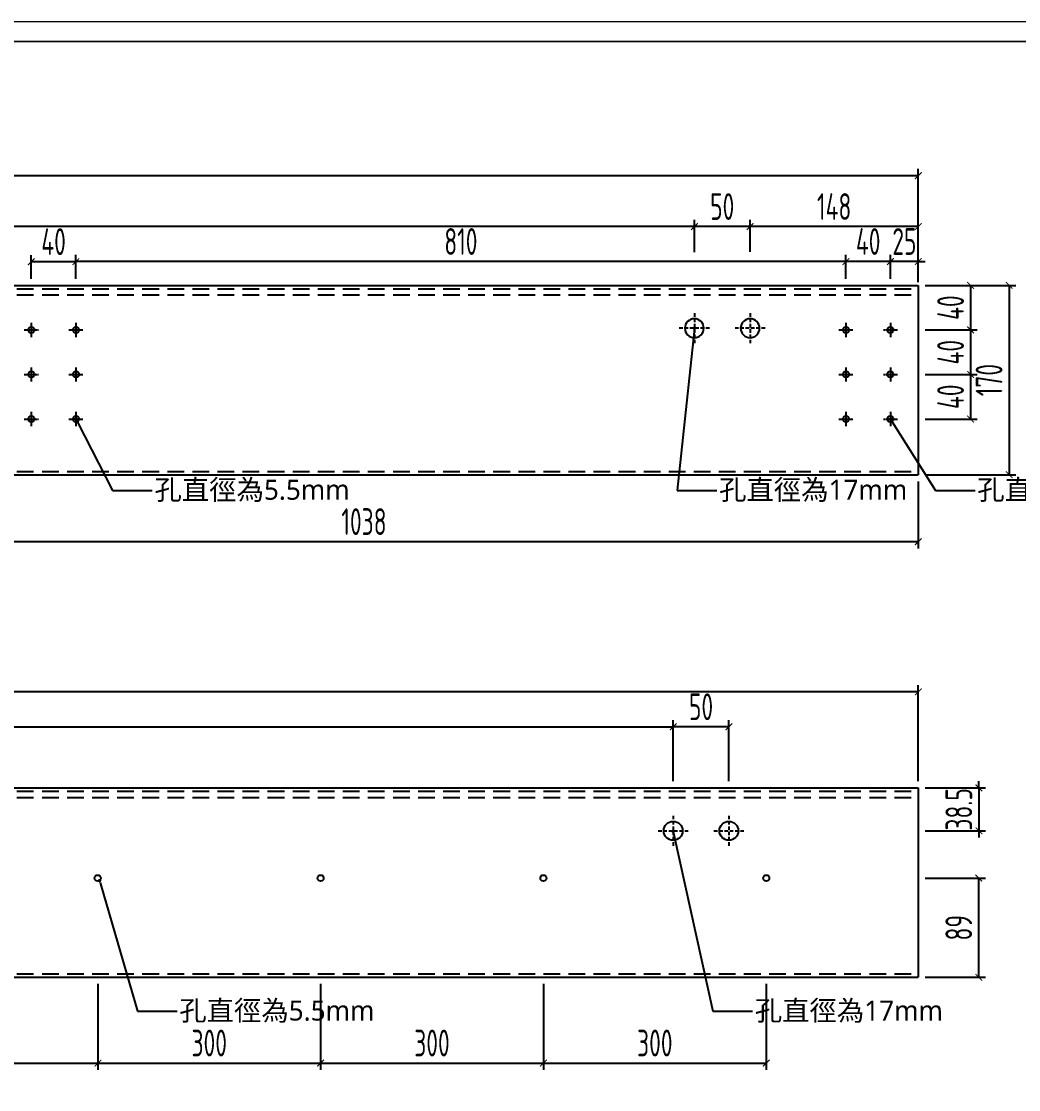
# Model space of a CAD drawing. Extents: x -3378 to 102197, y -3799 to 48702.
# Drawn here: x 12504 to 13399, y 8173 to 9132 of the extents above; entities that cross this region are included whole.
import ezdxf
from ezdxf import colors
from ezdxf.entities.mleader import LeaderData, LeaderLine
from ezdxf.enums import TextEntityAlignment as Align
from ezdxf.math import Vec2, Vec3

# ---------------------------------------------------------------- set-up
doc = ezdxf.new("R2010")
doc.units = 0
for name, pattern in [('ASC-Facade Detail W1 & W2$0$HIDDEN2', [4.7625, 3.175, -1.5875]), ('CENTER', [2, 1.25, -0.25, 0.25, -0.25]), ('DASHDOT', [1, 0.5, -0.25, 0, -0.25]), ('HIDDEN', [0.375, 0.25, -0.125])]:
    doc.linetypes.add(name, pattern=pattern)
for name, color, linetype in [('DIM', 173, 'Continuous'), ('GM_ANNO_LABL', 4, 'Continuous'), ('GM_ANNO_TEXT', 7, 'Continuous'), ('噴塗面', 6, 'DASHDOT'), ('金屬面材 METAL PANEL', 2, 'Continuous'), ('鋼件', 6, 'Continuous'), ('隱藏線 HIDDEN', 8, 'HIDDEN')]:
    doc.layers.add(name, color=color, linetype=linetype)
doc.layers.add('GM_CNST', color=171, linetype='Continuous', lineweight=5, plot=False)
doc.styles.add('CHINESE', font='ros1.shx', dxfattribs={"width": 0.75, "bigfont": 'hztxt.shx'})
doc.styles.add('GM', font='')
doc.styles.get('GM').set_extended_font_data('Microsoft JhengHei')
doc.dimstyles.new('F-06', dxfattribs={"dimscale": 6, "dimtxt": 4, "dimasz": 1, "dimexe": 1, "dimexo": 1, "dimgap": 1, "dimtad": 1, "dimdec": 1, "dimzin": 12, "dimdsep": 46, "dimtxsty": 'CHINESE', "dimblk": 'ARCHTICK', "dimcen": 0, "dimclrd": 4, "dimclre": 4, "dimclrt": 1, "dimadec": 0, "dimazin": 3, "dimtfac": 1, "dimtdec": 1, "dimtix": 1, "dimtmove": 2, "dimatfit": 3, "dimfxl": 1, "dimtolj": 1, "dimtzin": 0, "dimarcsym": 0})

# ---------------------------------------------------------------- blocks, each defined once
blk = doc.blocks.new('_ArchTick')
at = {"color": 0, "linetype": 'ByBlock', "const_width": 0.15}
blk.add_lwpolyline([(-0.5, -0.5), (0.5, 0.5)], dxfattribs=at)
blk = doc.blocks.new('*D1044')
at = {"layer": 'Defpoints', "color": 0, "ltscale": 10, "transparency": 16777216}
for p in [(13308.96, 8894.73, 0), (13308.96, 8724.73, 0), (13390.46, 8724.73)]:
    blk.add_point(p, dxfattribs=at)
at = {"layer": 'DIM', "color": 4, "lineweight": -2, "ltscale": 10, "transparency": 16777216}
for p, q in [((13314.96, 8894.73), (13396.46, 8894.73)), ((13390.46, 8894.73), (13390.46, 8724.73)), ((13314.96, 8724.73), (13396.46, 8724.73))]:
    blk.add_line(p, q, dxfattribs=at)
at = {"layer": 'DIM', "color": 4, "lineweight": -2, "ltscale": 10, "transparency": 16777216, "xscale": 6, "yscale": 6, "zscale": 6}
for p, rotation in [((13390.46, 8894.73), 90), ((13390.46, 8724.73), 270)]:
    blk.add_blockref('_ArchTick', p, dxfattribs=dict(at, rotation=rotation))
at = {"layer": 'DIM', "color": 1, "ltscale": 10, "transparency": 16777216, "insert": (13372.46, 8809.73), "char_height": 24, "attachment_point": 5, "rotation": 90, "style": 'CHINESE'}
blk.add_mtext('\\A1;170', dxfattribs=at)
blk = doc.blocks.new('*D974')
at = {"layer": 'Defpoints', "color": 0, "ltscale": 10, "transparency": 16777216}
for p in [(11577.52, 8529.94), (11577.52, 8443.63, 0), (13308.96, 8443.63, 0)]:
    blk.add_point(p, dxfattribs=at)
at = {"layer": 'DIM', "color": 4, "lineweight": -2, "ltscale": 10, "transparency": 16777216}
for p, q in [((11577.52, 8449.63), (11577.52, 8535.94)), ((13308.96, 8449.63), (13308.96, 8535.94)), ((13308.96, 8529.94), (11577.52, 8529.94))]:
    blk.add_line(p, q, dxfattribs=at)
at = {"layer": 'DIM', "color": 4, "lineweight": -2, "ltscale": 10, "transparency": 16777216, "xscale": 6, "yscale": 6, "zscale": 6, "rotation": 180}
blk.add_blockref('_ArchTick', (11577.52, 8529.94), dxfattribs=at)
at = {"layer": 'DIM', "color": 4, "lineweight": -2, "ltscale": 10, "transparency": 16777216, "xscale": 6, "yscale": 6, "zscale": 6}
blk.add_blockref('_ArchTick', (13308.96, 8529.94), dxfattribs=at)
at = {"layer": 'DIM', "color": 1, "ltscale": 10, "transparency": 16777216, "insert": (12443.24, 8547.94), "char_height": 24, "attachment_point": 5, "style": 'CHINESE'}
blk.add_mtext('\\A1;2086', dxfattribs=at)
blk = doc.blocks.new('*D979')
at = {"layer": 'Defpoints', "color": 0, "ltscale": 10, "transparency": 16777216}
for p in [(13308.96, 8993.2), (11577.52, 8891.73, 0), (13308.96, 8891.73, 0)]:
    blk.add_point(p, dxfattribs=at)
at = {"layer": 'DIM', "color": 4, "lineweight": -2, "ltscale": 10, "transparency": 16777216}
for p, q in [((11577.52, 8897.73), (11577.52, 8999.2)), ((13308.96, 8897.73), (13308.96, 8999.2)), ((11577.52, 8993.2), (13308.96, 8993.2))]:
    blk.add_line(p, q, dxfattribs=at)
at = {"layer": 'DIM', "color": 4, "lineweight": -2, "ltscale": 10, "transparency": 16777216, "xscale": 6, "yscale": 6, "zscale": 6, "rotation": 180}
blk.add_blockref('_ArchTick', (11577.52, 8993.2), dxfattribs=at)
at = {"layer": 'DIM', "color": 4, "lineweight": -2, "ltscale": 10, "transparency": 16777216, "xscale": 6, "yscale": 6, "zscale": 6}
blk.add_blockref('_ArchTick', (13308.96, 8993.2), dxfattribs=at)
at = {"layer": 'DIM', "color": 1, "ltscale": 10, "transparency": 16777216, "insert": (12443.24, 9011.2), "char_height": 24, "attachment_point": 5, "style": 'CHINESE'}
blk.add_mtext('\\A1;2086', dxfattribs=at)
blk = doc.blocks.new('A$C1729d957')
at = {"color": 1, "linetype": 'ASC-Facade Detail W1 & W2$0$HIDDEN2'}
for p, q in [((0, 13.5), (0, -13.5)), ((-13.5, 0), (13.5, 0))]:
    blk.add_line(p, q, dxfattribs=at)
at = {"color": 1}
blk.add_circle((0, 0), 8.5, dxfattribs=at)
blk = doc.blocks.new('*D1053')
at = {"layer": 'Defpoints', "color": 0, "ltscale": 10, "transparency": 16777216}
for p in [(13157.96, 8947.47), (13157.96, 8918.7), (13308.96, 8894.73, 0)]:
    blk.add_point(p, dxfattribs=at)
at = {"layer": 'DIM', "color": 4, "lineweight": -2, "ltscale": 10, "transparency": 16777216}
for p, q in [((13157.96, 8924.7), (13157.96, 8953.47)), ((13308.96, 8947.47), (13157.96, 8947.47)), ((13308.96, 8900.73), (13308.96, 8953.47))]:
    blk.add_line(p, q, dxfattribs=at)
at = {"layer": 'DIM', "color": 4, "lineweight": -2, "ltscale": 10, "transparency": 16777216, "xscale": 6, "yscale": 6, "zscale": 6, "rotation": 180}
blk.add_blockref('_ArchTick', (13157.96, 8947.47), dxfattribs=at)
at = {"layer": 'DIM', "color": 4, "lineweight": -2, "ltscale": 10, "transparency": 16777216, "xscale": 6, "yscale": 6, "zscale": 6}
blk.add_blockref('_ArchTick', (13308.96, 8947.47), dxfattribs=at)
at = {"layer": 'DIM', "color": 1, "ltscale": 10, "transparency": 16777216, "insert": (13233.46, 8965.47), "char_height": 24, "attachment_point": 5, "style": 'CHINESE'}
blk.add_mtext('\\A1;148', dxfattribs=at)
blk = doc.blocks.new('*D1054')
at = {"layer": 'Defpoints', "color": 0, "ltscale": 10, "transparency": 16777216}
for p in [(13107.96, 8947.47), (13107.96, 8918.58, 0), (13157.96, 8918.7)]:
    blk.add_point(p, dxfattribs=at)
at = {"layer": 'DIM', "color": 4, "lineweight": -2, "ltscale": 10, "transparency": 16777216}
for p, q in [((13107.96, 8924.58), (13107.96, 8953.47)), ((13157.96, 8947.47), (13107.96, 8947.47)), ((13157.96, 8924.7), (13157.96, 8953.47))]:
    blk.add_line(p, q, dxfattribs=at)
at = {"layer": 'DIM', "color": 4, "lineweight": -2, "ltscale": 10, "transparency": 16777216, "xscale": 6, "yscale": 6, "zscale": 6, "rotation": 180}
blk.add_blockref('_ArchTick', (13107.96, 8947.47), dxfattribs=at)
at = {"layer": 'DIM', "color": 4, "lineweight": -2, "ltscale": 10, "transparency": 16777216, "xscale": 6, "yscale": 6, "zscale": 6}
blk.add_blockref('_ArchTick', (13157.96, 8947.47), dxfattribs=at)
at = {"layer": 'DIM', "color": 1, "ltscale": 10, "transparency": 16777216, "insert": (13132.96, 8965.47), "char_height": 24, "attachment_point": 5, "style": 'CHINESE'}
blk.add_mtext('\\A1;50', dxfattribs=at)
blk = doc.blocks.new('*D1057')
at = {"layer": 'Defpoints', "color": 0, "ltscale": 10, "transparency": 16777216}
for p in [(11797.52, 8947.47), (13107.96, 8918.58), (11797.52, 8894.73, 0)]:
    blk.add_point(p, dxfattribs=at)
at = {"layer": 'DIM', "color": 4, "lineweight": -2, "ltscale": 10, "transparency": 16777216}
for p, q in [((11797.52, 8900.73), (11797.52, 8953.47)), ((13107.96, 8947.47), (11797.52, 8947.47)), ((13107.96, 8924.58), (13107.96, 8953.47))]:
    blk.add_line(p, q, dxfattribs=at)
at = {"layer": 'DIM', "color": 4, "lineweight": -2, "ltscale": 10, "transparency": 16777216, "xscale": 6, "yscale": 6, "zscale": 6, "rotation": 180}
blk.add_blockref('_ArchTick', (11797.52, 8947.47), dxfattribs=at)
at = {"layer": 'DIM', "color": 4, "lineweight": -2, "ltscale": 10, "transparency": 16777216, "xscale": 6, "yscale": 6, "zscale": 6}
blk.add_blockref('_ArchTick', (13107.96, 8947.47), dxfattribs=at)
at = {"layer": 'DIM', "color": 1, "ltscale": 10, "transparency": 16777216, "insert": (12452.74, 8965.47), "char_height": 24, "attachment_point": 5, "style": 'CHINESE'}
blk.add_mtext('\\A1;1296', dxfattribs=at)
blk = doc.blocks.new('*D1060')
at = {"layer": 'Defpoints', "color": 0, "ltscale": 10, "transparency": 16777216}
for p in [(13088.96, 8498.48), (13088.96, 8443.63, 0), (13138.96, 8443.63, 0)]:
    blk.add_point(p, dxfattribs=at)
at = {"layer": 'DIM', "color": 4, "lineweight": -2, "ltscale": 10, "transparency": 16777216}
for p, q in [((13088.96, 8449.63), (13088.96, 8504.48)), ((13138.96, 8498.48), (13088.96, 8498.48)), ((13138.96, 8449.63), (13138.96, 8504.48))]:
    blk.add_line(p, q, dxfattribs=at)
at = {"layer": 'DIM', "color": 4, "lineweight": -2, "ltscale": 10, "transparency": 16777216, "xscale": 6, "yscale": 6, "zscale": 6, "rotation": 180}
blk.add_blockref('_ArchTick', (13088.96, 8498.48), dxfattribs=at)
at = {"layer": 'DIM', "color": 4, "lineweight": -2, "ltscale": 10, "transparency": 16777216, "xscale": 6, "yscale": 6, "zscale": 6}
blk.add_blockref('_ArchTick', (13138.96, 8498.48), dxfattribs=at)
at = {"layer": 'DIM', "color": 1, "ltscale": 10, "transparency": 16777216, "insert": (13113.96, 8516.48), "char_height": 24, "attachment_point": 5, "style": 'CHINESE'}
blk.add_mtext('\\A1;50', dxfattribs=at)
blk = doc.blocks.new('*D1061')
at = {"layer": 'Defpoints', "color": 0, "ltscale": 10, "transparency": 16777216}
for p in [(13308.96, 8443.63), (13308.96, 8405.13, 0), (13363.35, 8405.13)]:
    blk.add_point(p, dxfattribs=at)
at = {"layer": 'DIM', "color": 4, "lineweight": -2, "ltscale": 10, "transparency": 16777216}
for p, q in [((13363.35, 8443.63), (13363.35, 8449.63)), ((13314.96, 8443.63), (13369.35, 8443.63)), ((13363.35, 8443.63), (13363.35, 8405.13)), ((13314.96, 8405.13), (13369.35, 8405.13)), ((13363.35, 8405.13), (13363.35, 8399.13))]:
    blk.add_line(p, q, dxfattribs=at)
at = {"layer": 'DIM', "color": 4, "lineweight": -2, "ltscale": 10, "transparency": 16777216, "xscale": 6, "yscale": 6, "zscale": 6}
for p, rotation in [((13363.35, 8443.63), 270), ((13363.35, 8405.13), 90)]:
    blk.add_blockref('_ArchTick', p, dxfattribs=dict(at, rotation=rotation))
at = {"layer": 'DIM', "color": 1, "ltscale": 10, "transparency": 16777216, "insert": (13345.35, 8424.38), "char_height": 24, "attachment_point": 5, "rotation": 90, "style": 'CHINESE'}
blk.add_mtext('\\A1;38.5', dxfattribs=at)
blk = doc.blocks.new('*D1062')
at = {"layer": 'Defpoints', "color": 0, "ltscale": 10, "transparency": 16777216}
for p in [(13088.96, 8498.48), (11778.51, 8465, 0), (13088.96, 8443.63)]:
    blk.add_point(p, dxfattribs=at)
at = {"layer": 'DIM', "color": 4, "lineweight": -2, "ltscale": 10, "transparency": 16777216}
for p, q in [((11778.51, 8471), (11778.51, 8504.48)), ((11778.51, 8498.48), (13088.96, 8498.48)), ((13088.96, 8449.63), (13088.96, 8504.48))]:
    blk.add_line(p, q, dxfattribs=at)
at = {"layer": 'DIM', "color": 4, "lineweight": -2, "ltscale": 10, "transparency": 16777216, "xscale": 6, "yscale": 6, "zscale": 6, "rotation": 180}
blk.add_blockref('_ArchTick', (11778.51, 8498.48), dxfattribs=at)
at = {"layer": 'DIM', "color": 4, "lineweight": -2, "ltscale": 10, "transparency": 16777216, "xscale": 6, "yscale": 6, "zscale": 6}
blk.add_blockref('_ArchTick', (13088.96, 8498.48), dxfattribs=at)
at = {"layer": 'DIM', "color": 1, "ltscale": 10, "transparency": 16777216, "insert": (12433.74, 8516.48), "char_height": 24, "attachment_point": 5, "style": 'CHINESE'}
blk.add_mtext('\\A1;1296', dxfattribs=at)
blk = doc.blocks.new('_Dot')
at = {"color": 0, "linetype": 'ByBlock', "lineweight": -2}
blk.add_line((-0.5, 0), (-1, 0), dxfattribs=at)
at = {"color": 0, "linetype": 'ByBlock', "const_width": 0.5}
blk.add_lwpolyline([(-0.25, 0, 1), (0.25, 0, 1)], format="xyb", close=True, dxfattribs=at)
blk = doc.blocks.new('*D1086')
at = {"layer": 'Defpoints', "color": 0, "ltscale": 10, "transparency": 16777216}
for p in [(12313.98, 8724.73, 0), (13308.96, 8724.73, 0), (12313.98, 8664.66)]:
    blk.add_point(p, dxfattribs=at)
at = {"layer": 'DIM', "color": 4, "lineweight": -2, "ltscale": 10, "transparency": 16777216}
for p, q in [((12313.98, 8718.73), (12313.98, 8658.66)), ((13308.96, 8718.73), (13308.96, 8658.66)), ((13308.96, 8664.66), (12313.98, 8664.66))]:
    blk.add_line(p, q, dxfattribs=at)
at = {"layer": 'DIM', "color": 4, "lineweight": -2, "ltscale": 10, "transparency": 16777216, "xscale": 6, "yscale": 6, "zscale": 6, "rotation": 180}
blk.add_blockref('_ArchTick', (12313.98, 8664.66), dxfattribs=at)
at = {"layer": 'DIM', "color": 4, "lineweight": -2, "ltscale": 10, "transparency": 16777216, "xscale": 6, "yscale": 6, "zscale": 6}
blk.add_blockref('_ArchTick', (13308.96, 8664.66), dxfattribs=at)
at = {"layer": 'DIM', "color": 1, "ltscale": 10, "transparency": 16777216, "insert": (12811.47, 8682.66), "char_height": 24, "attachment_point": 5, "style": 'CHINESE'}
blk.add_mtext('\\A1;1038', dxfattribs=at)
blk = doc.blocks.new('*D1090')
at = {"layer": 'Defpoints', "color": 0, "ltscale": 10, "transparency": 16777216}
for p in [(11577.52, 8273.63, 0), (12572.73, 8273.63), (12572.73, 8196.61)]:
    blk.add_point(p, dxfattribs=at)
at = {"layer": 'DIM', "color": 4, "lineweight": -2, "ltscale": 10, "transparency": 16777216}
for p, q in [((11577.52, 8267.63), (11577.52, 8190.61)), ((12572.73, 8267.63), (12572.73, 8190.61)), ((11577.52, 8196.61), (12572.73, 8196.61))]:
    blk.add_line(p, q, dxfattribs=at)
at = {"layer": 'DIM', "color": 4, "lineweight": -2, "ltscale": 10, "transparency": 16777216, "xscale": 6, "yscale": 6, "zscale": 6, "rotation": 180}
blk.add_blockref('_ArchTick', (11577.52, 8196.61), dxfattribs=at)
at = {"layer": 'DIM', "color": 4, "lineweight": -2, "ltscale": 10, "transparency": 16777216, "xscale": 6, "yscale": 6, "zscale": 6}
blk.add_blockref('_ArchTick', (12572.73, 8196.61), dxfattribs=at)
at = {"layer": 'DIM', "color": 1, "ltscale": 10, "transparency": 16777216, "insert": (12075.12, 8214.61), "char_height": 24, "attachment_point": 5, "style": 'CHINESE'}
blk.add_mtext('\\A1;1038', dxfattribs=at)
blk = doc.blocks.new('*D1091')
at = {"layer": 'Defpoints', "color": 0, "ltscale": 10, "transparency": 16777216}
for p in [(12572.73, 8273.63), (12772.47, 8273.63, 0), (12772.47, 8196.61)]:
    blk.add_point(p, dxfattribs=at)
at = {"layer": 'DIM', "color": 4, "lineweight": -2, "ltscale": 10, "transparency": 16777216}
for p, q in [((12572.73, 8267.63), (12572.73, 8190.61)), ((12772.47, 8267.63), (12772.47, 8190.61)), ((12572.73, 8196.61), (12772.47, 8196.61))]:
    blk.add_line(p, q, dxfattribs=at)
at = {"layer": 'DIM', "color": 4, "lineweight": -2, "ltscale": 10, "transparency": 16777216, "xscale": 6, "yscale": 6, "zscale": 6, "rotation": 180}
blk.add_blockref('_ArchTick', (12572.73, 8196.61), dxfattribs=at)
at = {"layer": 'DIM', "color": 4, "lineweight": -2, "ltscale": 10, "transparency": 16777216, "xscale": 6, "yscale": 6, "zscale": 6}
blk.add_blockref('_ArchTick', (12772.47, 8196.61), dxfattribs=at)
at = {"layer": 'DIM', "color": 1, "ltscale": 10, "transparency": 16777216, "insert": (12672.6, 8214.61), "char_height": 24, "attachment_point": 5, "style": 'CHINESE'}
blk.add_mtext('\\A1;300', dxfattribs=at)
blk = doc.blocks.new('*D1092')
at = {"layer": 'Defpoints', "color": 0, "ltscale": 10, "transparency": 16777216}
for p in [(12772.47, 8273.63, 0), (12972.51, 8273.63, 0), (12972.51, 8196.61)]:
    blk.add_point(p, dxfattribs=at)
at = {"layer": 'DIM', "color": 4, "lineweight": -2, "ltscale": 10, "transparency": 16777216}
for p, q in [((12772.47, 8267.63), (12772.47, 8190.61)), ((12972.51, 8267.63), (12972.51, 8190.61)), ((12772.47, 8196.61), (12972.51, 8196.61))]:
    blk.add_line(p, q, dxfattribs=at)
at = {"layer": 'DIM', "color": 4, "lineweight": -2, "ltscale": 10, "transparency": 16777216, "xscale": 6, "yscale": 6, "zscale": 6, "rotation": 180}
blk.add_blockref('_ArchTick', (12772.47, 8196.61), dxfattribs=at)
at = {"layer": 'DIM', "color": 4, "lineweight": -2, "ltscale": 10, "transparency": 16777216, "xscale": 6, "yscale": 6, "zscale": 6}
blk.add_blockref('_ArchTick', (12972.51, 8196.61), dxfattribs=at)
at = {"layer": 'DIM', "color": 1, "ltscale": 10, "transparency": 16777216, "insert": (12872.49, 8214.61), "char_height": 24, "attachment_point": 5, "style": 'CHINESE'}
blk.add_mtext('\\A1;300', dxfattribs=at)
blk = doc.blocks.new('*D1093')
at = {"layer": 'Defpoints', "color": 0, "ltscale": 10, "transparency": 16777216}
for p in [(12972.51, 8273.63), (13172.47, 8273.63, 0), (13172.47, 8196.61)]:
    blk.add_point(p, dxfattribs=at)
at = {"layer": 'DIM', "color": 4, "lineweight": -2, "ltscale": 10, "transparency": 16777216}
for p, q in [((12972.51, 8267.63), (12972.51, 8190.61)), ((13172.47, 8267.63), (13172.47, 8190.61)), ((12972.51, 8196.61), (13172.47, 8196.61))]:
    blk.add_line(p, q, dxfattribs=at)
at = {"layer": 'DIM', "color": 4, "lineweight": -2, "ltscale": 10, "transparency": 16777216, "xscale": 6, "yscale": 6, "zscale": 6, "rotation": 180}
blk.add_blockref('_ArchTick', (12972.51, 8196.61), dxfattribs=at)
at = {"layer": 'DIM', "color": 4, "lineweight": -2, "ltscale": 10, "transparency": 16777216, "xscale": 6, "yscale": 6, "zscale": 6}
blk.add_blockref('_ArchTick', (13172.47, 8196.61), dxfattribs=at)
at = {"layer": 'DIM', "color": 1, "ltscale": 10, "transparency": 16777216, "insert": (13072.49, 8214.61), "char_height": 24, "attachment_point": 5, "style": 'CHINESE'}
blk.add_mtext('\\A1;300', dxfattribs=at)
blk = doc.blocks.new('5.5KONG')
at = {"color": 6, "linetype": 'CENTER'}
for p, q in [((-6.36, 0), (6.36, 0)), ((0, 6.36), (0, -6.36))]:
    blk.add_line(p, q, dxfattribs=at)
at = {"layer": '鋼件', "linetype": 'Continuous'}
blk.add_circle((0, 0), 2.75, dxfattribs=at)
blk = doc.blocks.new('*D1094')
at = {"layer": 'Defpoints', "color": 0, "ltscale": 10, "transparency": 16777216}
for p in [(13283.96, 8916.1), (13283.96, 8894.73, 0), (13308.96, 8894.73, 0)]:
    blk.add_point(p, dxfattribs=at)
at = {"layer": 'DIM', "color": 4, "lineweight": -2, "ltscale": 10, "transparency": 16777216}
for p, q in [((13283.96, 8900.73), (13283.96, 8922.1)), ((13308.96, 8900.73), (13308.96, 8922.1)), ((13283.96, 8916.1), (13277.96, 8916.1)), ((13308.96, 8916.1), (13283.96, 8916.1)), ((13308.96, 8916.1), (13314.96, 8916.1))]:
    blk.add_line(p, q, dxfattribs=at)
at = {"layer": 'DIM', "color": 4, "lineweight": -2, "ltscale": 10, "transparency": 16777216, "xscale": 6, "yscale": 6, "zscale": 6}
blk.add_blockref('_ArchTick', (13283.96, 8916.1), dxfattribs=at)
at = {"layer": 'DIM', "color": 4, "lineweight": -2, "ltscale": 10, "transparency": 16777216, "xscale": 6, "yscale": 6, "zscale": 6, "rotation": 180}
blk.add_blockref('_ArchTick', (13308.96, 8916.1), dxfattribs=at)
at = {"layer": 'DIM', "color": 1, "ltscale": 10, "transparency": 16777216, "insert": (13296.46, 8934.1), "char_height": 24, "attachment_point": 5, "style": 'CHINESE'}
blk.add_mtext('\\A1;25', dxfattribs=at)
blk = doc.blocks.new('*D1095')
at = {"layer": 'Defpoints', "color": 0, "ltscale": 10, "transparency": 16777216}
for p in [(13243.96, 8916.1), (13243.96, 8894.73, 0), (13283.96, 8894.73, 0)]:
    blk.add_point(p, dxfattribs=at)
at = {"layer": 'DIM', "color": 4, "lineweight": -2, "ltscale": 10, "transparency": 16777216}
for p, q in [((13243.96, 8900.73), (13243.96, 8922.1)), ((13283.96, 8900.73), (13283.96, 8922.1)), ((13283.96, 8916.1), (13243.96, 8916.1))]:
    blk.add_line(p, q, dxfattribs=at)
at = {"layer": 'DIM', "color": 4, "lineweight": -2, "ltscale": 10, "transparency": 16777216, "xscale": 6, "yscale": 6, "zscale": 6, "rotation": 180}
blk.add_blockref('_ArchTick', (13243.96, 8916.1), dxfattribs=at)
at = {"layer": 'DIM', "color": 4, "lineweight": -2, "ltscale": 10, "transparency": 16777216, "xscale": 6, "yscale": 6, "zscale": 6}
blk.add_blockref('_ArchTick', (13283.96, 8916.1), dxfattribs=at)
at = {"layer": 'DIM', "color": 1, "ltscale": 10, "transparency": 16777216, "insert": (13263.96, 8934.1), "char_height": 24, "attachment_point": 5, "style": 'CHINESE'}
blk.add_mtext('\\A1;40', dxfattribs=at)
blk = doc.blocks.new('*D1096')
at = {"layer": 'Defpoints', "color": 0, "ltscale": 10, "transparency": 16777216}
for p in [(13308.96, 8894.73, 0), (13308.96, 8854.73), (13355.91, 8854.73)]:
    blk.add_point(p, dxfattribs=at)
at = {"layer": 'DIM', "color": 4, "lineweight": -2, "ltscale": 10, "transparency": 16777216}
for p, q in [((13314.96, 8894.73), (13361.91, 8894.73)), ((13355.91, 8894.73), (13355.91, 8854.73)), ((13314.96, 8854.73), (13361.91, 8854.73))]:
    blk.add_line(p, q, dxfattribs=at)
at = {"layer": 'DIM', "color": 4, "lineweight": -2, "ltscale": 10, "transparency": 16777216, "xscale": 6, "yscale": 6, "zscale": 6}
for p, rotation in [((13355.91, 8894.73), 90), ((13355.91, 8854.73), 270)]:
    blk.add_blockref('_ArchTick', p, dxfattribs=dict(at, rotation=rotation))
at = {"layer": 'DIM', "color": 1, "ltscale": 10, "transparency": 16777216, "insert": (13337.91, 8874.73), "char_height": 24, "attachment_point": 5, "rotation": 90, "style": 'CHINESE'}
blk.add_mtext('\\A1;40', dxfattribs=at)
blk = doc.blocks.new('*D1097')
at = {"layer": 'Defpoints', "color": 0, "ltscale": 10, "transparency": 16777216}
for p in [(13308.96, 8854.73), (13308.96, 8814.73, 0), (13355.91, 8814.73)]:
    blk.add_point(p, dxfattribs=at)
at = {"layer": 'DIM', "color": 4, "lineweight": -2, "ltscale": 10, "transparency": 16777216}
for p, q in [((13314.96, 8854.73), (13361.91, 8854.73)), ((13355.91, 8854.73), (13355.91, 8814.73)), ((13314.96, 8814.73), (13361.91, 8814.73))]:
    blk.add_line(p, q, dxfattribs=at)
at = {"layer": 'DIM', "color": 4, "lineweight": -2, "ltscale": 10, "transparency": 16777216, "xscale": 6, "yscale": 6, "zscale": 6}
for p, rotation in [((13355.91, 8854.73), 90), ((13355.91, 8814.73), 270)]:
    blk.add_blockref('_ArchTick', p, dxfattribs=dict(at, rotation=rotation))
at = {"layer": 'DIM', "color": 1, "ltscale": 10, "transparency": 16777216, "insert": (13337.91, 8834.73), "char_height": 24, "attachment_point": 5, "rotation": 90, "style": 'CHINESE'}
blk.add_mtext('\\A1;40', dxfattribs=at)
blk = doc.blocks.new('*D1098')
at = {"layer": 'Defpoints', "color": 0, "ltscale": 10, "transparency": 16777216}
for p in [(13308.96, 8814.73, 0), (13308.96, 8774.73), (13355.91, 8774.73)]:
    blk.add_point(p, dxfattribs=at)
at = {"layer": 'DIM', "color": 4, "lineweight": -2, "ltscale": 10, "transparency": 16777216}
for p, q in [((13314.96, 8814.73), (13361.91, 8814.73)), ((13355.91, 8814.73), (13355.91, 8774.73)), ((13314.96, 8774.73), (13361.91, 8774.73))]:
    blk.add_line(p, q, dxfattribs=at)
at = {"layer": 'DIM', "color": 4, "lineweight": -2, "ltscale": 10, "transparency": 16777216, "xscale": 6, "yscale": 6, "zscale": 6}
for p, rotation in [((13355.91, 8814.73), 90), ((13355.91, 8774.73), 270)]:
    blk.add_blockref('_ArchTick', p, dxfattribs=dict(at, rotation=rotation))
at = {"layer": 'DIM', "color": 1, "ltscale": 10, "transparency": 16777216, "insert": (13337.91, 8794.73), "char_height": 24, "attachment_point": 5, "rotation": 90, "style": 'CHINESE'}
blk.add_mtext('\\A1;40', dxfattribs=at)
blk = doc.blocks.new('*D1099')
at = {"layer": 'Defpoints', "color": 0, "ltscale": 10, "transparency": 16777216}
for p in [(12552.88, 8916.1), (13243.96, 8899.73), (12552.88, 8894.73, 0)]:
    blk.add_point(p, dxfattribs=at)
at = {"layer": 'DIM', "color": 4, "lineweight": -2, "ltscale": 10, "transparency": 16777216}
for p, q in [((12552.88, 8900.73), (12552.88, 8922.1)), ((13243.96, 8905.73), (13243.96, 8922.1)), ((13243.96, 8916.1), (12552.88, 8916.1))]:
    blk.add_line(p, q, dxfattribs=at)
at = {"layer": 'DIM', "color": 4, "lineweight": -2, "ltscale": 10, "transparency": 16777216, "xscale": 6, "yscale": 6, "zscale": 6, "rotation": 180}
blk.add_blockref('_ArchTick', (12552.88, 8916.1), dxfattribs=at)
at = {"layer": 'DIM', "color": 4, "lineweight": -2, "ltscale": 10, "transparency": 16777216, "xscale": 6, "yscale": 6, "zscale": 6}
blk.add_blockref('_ArchTick', (13243.96, 8916.1), dxfattribs=at)
at = {"layer": 'DIM', "color": 1, "ltscale": 10, "transparency": 16777216, "insert": (12898.42, 8934.1), "char_height": 24, "attachment_point": 5, "style": 'CHINESE'}
blk.add_mtext('\\A1;810', dxfattribs=at)
blk = doc.blocks.new('*D1020')
at = {"layer": 'Defpoints', "color": 0, "ltscale": 10, "transparency": 16777216}
for p in [(12512.88, 8915.94), (12512.88, 8894.73), (12552.88, 8894.73, 0)]:
    blk.add_point(p, dxfattribs=at)
at = {"layer": 'DIM', "color": 4, "lineweight": -2, "ltscale": 10, "transparency": 16777216}
for p, q in [((12512.88, 8900.73), (12512.88, 8921.94)), ((12552.88, 8900.73), (12552.88, 8921.94)), ((12552.88, 8915.94), (12512.88, 8915.94))]:
    blk.add_line(p, q, dxfattribs=at)
at = {"layer": 'DIM', "color": 4, "lineweight": -2, "ltscale": 10, "transparency": 16777216, "xscale": 6, "yscale": 6, "zscale": 6, "rotation": 180}
blk.add_blockref('_ArchTick', (12512.88, 8915.94), dxfattribs=at)
at = {"layer": 'DIM', "color": 4, "lineweight": -2, "ltscale": 10, "transparency": 16777216, "xscale": 6, "yscale": 6, "zscale": 6}
blk.add_blockref('_ArchTick', (12552.88, 8915.94), dxfattribs=at)
at = {"layer": 'DIM', "color": 1, "ltscale": 10, "transparency": 16777216, "insert": (12532.88, 8933.94), "char_height": 24, "attachment_point": 5, "style": 'CHINESE'}
blk.add_mtext('\\A1;40', dxfattribs=at)
blk = doc.blocks.new('*D1021')
at = {"layer": 'Defpoints', "color": 0, "ltscale": 10, "transparency": 16777216}
for p in [(13308.96, 8362.63, 0), (13363.26, 8362.63), (13308.96, 8273.63, 0)]:
    blk.add_point(p, dxfattribs=at)
at = {"layer": 'DIM', "color": 4, "lineweight": -2, "ltscale": 10, "transparency": 16777216}
for p, q in [((13314.96, 8362.63), (13369.26, 8362.63)), ((13363.26, 8273.63), (13363.26, 8362.63)), ((13314.96, 8273.63), (13369.26, 8273.63))]:
    blk.add_line(p, q, dxfattribs=at)
at = {"layer": 'DIM', "color": 4, "lineweight": -2, "ltscale": 10, "transparency": 16777216, "xscale": 6, "yscale": 6, "zscale": 6}
for p, rotation in [((13363.26, 8362.63), 90), ((13363.26, 8273.63), 270)]:
    blk.add_blockref('_ArchTick', p, dxfattribs=dict(at, rotation=rotation))
at = {"layer": 'DIM', "color": 1, "ltscale": 10, "transparency": 16777216, "insert": (13345.26, 8318.13), "char_height": 24, "attachment_point": 5, "rotation": 90, "style": 'CHINESE'}
blk.add_mtext('\\A1;89', dxfattribs=at)
blk = doc.blocks.new('TK')
at = {"lineweight": 0}
blk.add_3dface([(3, 5), (415, 5), (415, 294), (3, 294)], dxfattribs=at)
at = {"layer": 'GM_CNST'}
blk.add_lwpolyline([(3, 294), (415, 294), (415, 30.55), (3, 30.55)], close=True, dxfattribs=at)
at = {"layer": 'GM_CNST', "linetype": 'Continuous', "lineweight": 0}
blk.add_3dface([(420, 0), (0, 0), (0, 297), (420, 297)], dxfattribs=at)
at = {"layer": 'GM_ANNO_TEXT', "style": 'GM'}
for tag, p in [('業主', (283.43, 26.37)), ('圖名', (283.48, 9.14))]:
    blk.add_attdef(tag, text='', height=2.56, dxfattribs=at).set_placement(p, align=Align.MIDDLE_LEFT)
for tag, p in [('繪圖者', (109.3, 23.05)), ('比例尺', (166.71, 23.04)), ('設計者', (109.3, 9.56)), ('單位', (138.49, 9.62)), ('日期', (166.62, 9.45))]:
    blk.add_attdef(tag, text='', height=2.56, dxfattribs=at).set_placement(p, align=Align.CENTER)
for p in [(389.45, 19.37), (389.45, 13.69), (359.78, 12.56), (389.45, 8.01)]:
    blk.add_attdef('加工編號', text='', height=2.56, dxfattribs=at).set_placement(p, align=Align.MIDDLE)

msp = doc.modelspace()

# ---------------------------------------------------------------- linework, layer by layer
at = {"layer": '金屬面材 METAL PANEL'}
for p, q in [((11577.515, 8894.733, 0), (13308.958, 8894.733, 0)), ((13308.958, 8894.733, 0), (13308.958, 8724.733, 0)), ((11577.515, 8724.733, 0), (13308.958, 8724.733, 0)), ((11577.515, 8443.627, 0), (13308.958, 8443.627, 0)), ((13308.958, 8443.627, 0), (13308.958, 8273.627, 0)), ((11577.515, 8273.627, 0), (13308.958, 8273.627, 0))]:
    msp.add_line(p, q, dxfattribs=at)
at = {"layer": '鋼件', "linetype": 'Continuous'}
for centre in [(12572.488, 8362.627, 0), (12772.474, 8362.627, 0.016), (12972.51, 8362.627, 0), (13172.474, 8362.627, -0.418)]:
    msp.add_circle(centre, 2.75, dxfattribs=at)
at = {"layer": '隱藏線 HIDDEN', "ltscale": 60}
for p, q in [((11577.515, 8891.733, 0), (13308.958, 8891.733, 0)), ((11577.515, 8886.233, 0), (13308.958, 8886.233, 0)), ((11577.515, 8727.733, 0), (13308.958, 8727.733, 0)), ((11577.515, 8440.627, 0), (13308.958, 8440.627, 0)), ((11577.515, 8435.127, 0), (13308.958, 8435.127, 0)), ((11577.515, 8276.627, 0), (13308.958, 8276.627, 0))]:
    msp.add_line(p, q, dxfattribs=at)

# ---------------------------------------------------------------- block references
at = {"xscale": 6, "yscale": 6, "zscale": 6}
msp.add_blockref('TK', (11398.793, 7349.705), dxfattribs=at)
at = {"xscale": -1}
for p in [(13107.959, 8856.233, 0), (13157.959, 8856.233, 0)]:
    msp.add_blockref('A$C1729d957', p, dxfattribs=at)
for p in [(13088.958, 8405.127, 0), (13138.958, 8405.127, 0)]:
    msp.add_blockref('A$C1729d957', p)
at = {"layer": '噴塗面'}
for p in [(12512.882, 8854.733, 0), (12552.882, 8854.733, 0), (13243.958, 8854.733, 0), (13283.958, 8854.733, 0), (12512.882, 8814.733, 0), (12552.882, 8814.733, 0), (13243.958, 8814.733, 0), (13283.958, 8814.733, 0), (12512.882, 8774.733, 0), (12552.882, 8774.733, 0), (13243.958, 8774.733, 0), (13283.958, 8774.733, 0)]:
    msp.add_blockref('5.5KONG', p, dxfattribs=at)

# ---------------------------------------------------------------- dimensions: what is measured, and where the dimension line sits
at = {"layer": 'DIM', "ltscale": 10}
for base, p1, p2, text, picture, middle in [((13308.958, 8993.2, 0), (11577.515, 8891.732, 0), (13308.958, 8891.732, 0), '2086', '*D979', (12443.237, 9011.2, 0)), ((11797.515, 8947.466, 0), (13107.959, 8918.584, 0), (11797.515, 8894.733, 0), '1296', '*D1057', (12452.737, 8965.466, 0)), ((13157.959, 8947.466, 0), (13308.958, 8894.733, 0), (13157.959, 8918.703, 0), '148', '*D1053', (13233.458, 8965.466, 0))]:
    dim = msp.add_linear_dim(base=base, p1=p1, p2=p2, angle=180, text=text, dimstyle='F-06', dxfattribs=at)
    dim.commit()
    dim.dimension.update_dxf_attribs({"geometry": picture, "text_midpoint": middle})
for base, p1, p2, angle, picture, middle in [((13107.959, 8947.466, 0), (13157.959, 8918.703, 0), (13107.959, 8918.584, 0), 180, '*D1054', (13132.959, 8965.466, 0)), ((13390.457, 8724.733, 0), (13308.958, 8894.733, 0), (13308.958, 8724.733, 0), 90, '*D1044', (13372.457, 8809.733, 0)), ((13355.91, 8854.733, 0), (13308.958, 8894.733, 0), (13308.958, 8854.733, 0), 90, '*D1096', (13337.91, 8874.733, 0)), ((13355.91, 8814.733, 0), (13308.958, 8854.733, 0), (13308.958, 8814.733, 0), 90, '*D1097', (13337.91, 8834.733, 0)), ((13355.91, 8774.733, 0), (13308.958, 8814.733, 0), (13308.958, 8774.733, 0), 90, '*D1098', (13337.91, 8794.733, 0)), ((13363.351, 8405.127, 0), (13308.958, 8443.627, 0), (13308.958, 8405.127, 0), 90, '*D1061', (13345.351, 8424.377, 0)), ((13363.262, 8362.627, 0), (13308.958, 8273.627, 0), (13308.958, 8362.627, 0), 90, '*D1021', (13345.262, 8318.127, 0))]:
    dim = msp.add_linear_dim(base=base, p1=p1, p2=p2, angle=angle, dimstyle='F-06', dxfattribs=at)
    dim.commit()
    dim.dimension.update_dxf_attribs({"geometry": picture, "text_midpoint": middle})
for base, p1, p2, picture, middle in [((12512.882, 8915.941, 0), (12552.882, 8894.733, 0), (12512.882, 8894.733, 0), '*D1020', (12532.882, 8933.941, 0)), ((13088.958, 8498.484, 0), (13138.958, 8443.627, 0), (13088.958, 8443.627, 0), '*D1060', (13113.958, 8516.484, 0))]:
    dim = msp.add_linear_dim(base=base, p1=p1, p2=p2, dimstyle='F-06', dxfattribs=at)
    dim.commit()
    dim.dimension.update_dxf_attribs({"geometry": picture, "text_midpoint": middle})
for base, p1, p2, text, picture, middle in [((12552.882, 8916.102, 0), (13243.958, 8899.733, 0), (12552.882, 8894.733, 0), '810', '*D1099', (12898.42, 8934.102, 0)), ((13243.958, 8916.102, 0), (13283.958, 8894.733, 0), (13243.958, 8894.733, 0), '40', '*D1095', (13263.958, 8934.102, 0)), ((13283.958, 8916.102, 0), (13308.958, 8894.733, 0), (13283.958, 8894.733, 0), '25', '*D1094', (13296.458, 8934.102, 0)), ((12313.985, 8664.663, 0), (13308.958, 8724.733, 0), (12313.985, 8724.733, 0), '1038', '*D1086', (12811.471, 8682.663, 0)), ((11577.515, 8529.942, 0), (13308.958, 8443.627, 0), (11577.515, 8443.627, 0), '2086', '*D974', (12443.237, 8547.942, 0)), ((13088.958, 8498.484, 0), (11778.514, 8464.997, 0), (13088.958, 8443.627, 0), '1296', '*D1062', (12433.736, 8516.484, 0)), ((12572.726, 8196.611, 0), (11577.515, 8273.627, 0), (12572.726, 8273.627, 0), '1038', '*D1090', (12075.121, 8214.611, 0)), ((12772.474, 8196.611, 0), (12572.726, 8273.627, 0), (12772.474, 8273.627, 0), '300', '*D1091', (12672.6, 8214.611, 0)), ((12972.51, 8196.611, 0), (12772.474, 8273.627, 0), (12972.51, 8273.627, 0), '300', '*D1092', (12872.492, 8214.611, 0)), ((13172.474, 8196.611, 0), (12972.51, 8273.627, 0), (13172.474, 8273.627, 0), '300', '*D1093', (13072.492, 8214.611, 0))]:
    dim = msp.add_linear_dim(base=base, p1=p1, p2=p2, text=text, dimstyle='F-06', dxfattribs=at)
    dim.commit()
    dim.dimension.update_dxf_attribs({"geometry": picture, "text_midpoint": middle})

# ---------------------------------------------------------------- leaders
at = {"layer": 'GM_ANNO_LABL'}
ml = msp.add_multileader_mtext('Standard', dxfattribs=at)
ml.set_content('{\\fMicrosoft JhengHei|b0|i0|c136|p34;孔直徑為17mm}', color=256, style='GM')
ml.set_leader_properties()
ml.set_arrow_properties(name='DOT')
ml.build(insert=Vec2(0, 0))
ml.multileader.update_dxf_attribs({"arrow_head_size": 3})
ctx = ml.context
ctx.base_point, ctx.char_height, ctx.arrow_head_size, ctx.plane_origin = Vec3(13128.174, 8710.662, 0), 18, 3, Vec3(13179.157, 8787.452, 0)
notes = []
notes.append((ctx, [(0, (1, 1, 0), (13092.598, 8710.662, 0), (1, 0), 35.576, [(0, [(13107.959, 8856.233, 0)], 0, [])])]))
ctx.mtext.insert, ctx.mtext.flow_direction = Vec3(13130.174, 8720.318, 0), 5
ml = msp.add_multileader_mtext('Standard', dxfattribs=at)
ml.set_content('{\\fMicrosoft JhengHei|b0|i0|c136|p34;孔直徑為}5.5{\\fMicrosoft JhengHei|b0|i0|c136|p34;mm}', color=256, style='GM')
ml.set_leader_properties()
ml.set_arrow_properties(name='DOT')
ml.build(insert=Vec2(0, 0))
ml.multileader.update_dxf_attribs({"arrow_head_size": 3})
ctx = ml.context
ctx.base_point, ctx.char_height, ctx.arrow_head_size, ctx.plane_origin = Vec3(12621.453, 8710.662, 0), 18, 3, Vec3(12624.08, 8705.952, 0)
notes.append((ctx, [(0, (1, 1, 0), (12585.877, 8710.662, 0), (1, 0), 35.576, [(0, [(12552.882, 8774.733, 0)], 0, [])])]))
ctx.mtext.insert, ctx.mtext.flow_direction = Vec3(12623.453, 8720.318, 0), 5
ml = msp.add_multileader_mtext('Standard', dxfattribs=at)
ml.set_content('{\\fMicrosoft JhengHei|b0|i0|c136|p34;孔直徑為}5.5{\\fMicrosoft JhengHei|b0|i0|c136|p34;mm}', color=256, style='GM')
ml.set_leader_properties()
ml.set_arrow_properties(name='DOT')
ml.build(insert=Vec2(0, 0))
ml.multileader.update_dxf_attribs({"arrow_head_size": 3})
ctx = ml.context
ctx.base_point, ctx.char_height, ctx.arrow_head_size, ctx.plane_origin = Vec3(13359.852, 8710.662, 0), 18, 3, Vec3(13355.156, 8705.952, 0)
notes.append((ctx, [(0, (1, 1, 0), (13324.276, 8710.662, 0), (1, 0), 35.576, [(0, [(13283.958, 8774.733, 0)], 0, [])])]))
ctx.mtext.insert, ctx.mtext.flow_direction = Vec3(13361.852, 8720.318, 0), 5
ml = msp.add_multileader_mtext('Standard', dxfattribs=at)
ml.set_content('{\\fMicrosoft JhengHei|b0|i0|c136|p34;孔直徑為17mm}', color=256, style='GM')
ml.set_leader_properties()
ml.set_arrow_properties(name='DOT')
ml.build(insert=Vec2(0, 0))
ml.multileader.update_dxf_attribs({"arrow_head_size": 3})
ctx = ml.context
ctx.base_point, ctx.char_height, ctx.arrow_head_size, ctx.plane_origin = Vec3(13160.203, 8243.13, 0), 18, 3, Vec3(13160.156, 8335.847, 0)
notes.append((ctx, [(0, (1, 1, 0), (13124.627, 8243.13, 0), (1, 0), 35.576, [(0, [(13088.958, 8404.627, 0)], 0, [])])]))
ctx.mtext.insert, ctx.mtext.flow_direction = Vec3(13162.203, 8252.786, 0), 5
ml = msp.add_multileader_mtext('Standard', dxfattribs=at)
ml.set_content('{\\fMicrosoft JhengHei|b0|i0|c136|p34;孔直徑為}5.5{\\fMicrosoft JhengHei|b0|i0|c136|p34;mm}', color=256, style='GM')
ml.set_leader_properties()
ml.set_arrow_properties(name='DOT')
ml.build(insert=Vec2(0, 0))
ml.multileader.update_dxf_attribs({"arrow_head_size": 3})
ctx = ml.context
ctx.base_point, ctx.char_height, ctx.arrow_head_size, ctx.plane_origin = Vec3(12643.704, 8243.13, -0.418), 18, 3, Vec3(12648.195, 8293.847, -0.418)
notes.append((ctx, [(0, (1, 1, 0), (12608.128, 8243.13, -0.418), (1, 0), 35.576, [(0, [(12574.166, 8360.448, -0.418)], 0, [])])]))
ctx.mtext.insert, ctx.mtext.flow_direction = Vec3(12645.704, 8252.786, -0.418), 5
for ctx, leaders in notes:
    for number, flags, end, landing, length, lines in leaders:
        leader = LeaderData()
        leader.index, (leader.has_last_leader_line, leader.has_dogleg_vector, leader.attachment_direction) = number, flags
        leader.last_leader_point, leader.dogleg_vector, leader.dogleg_length = Vec3(end), Vec3(landing), length
        for number, points, colour, breaks in lines:
            line = LeaderLine()
            line.index, line.vertices, line.color, line.breaks = number, Vec3.list(points), colors.encode_raw_color(colour), breaks
            leader.lines.append(line)
        ctx.leaders.append(leader)

doc.saveas('drawing.dxf')
